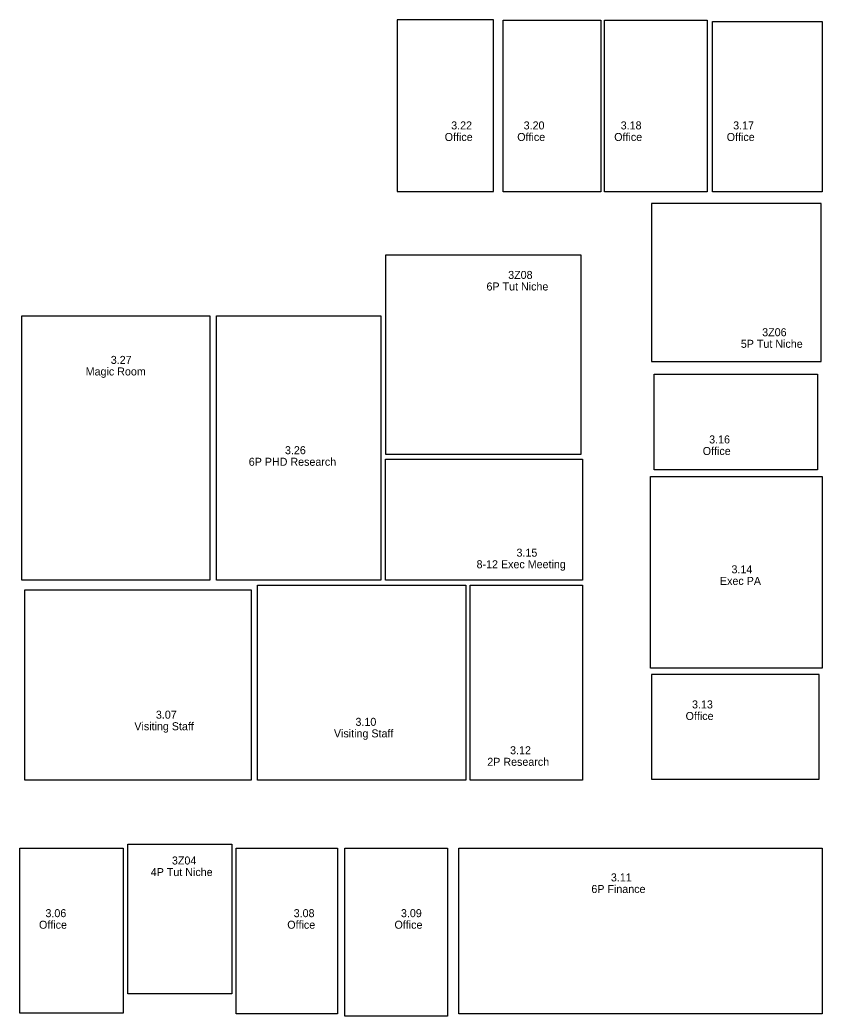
# Model space of a CAD drawing. Header units: millimetres. Extents: x 89863 to 339490, y 9313 to 52720.
# Drawn here: x 210692 to 230739, y 9313 to 34199 of the extents above; entities that cross this region are included whole.
import ezdxf

# ---------------------------------------------------------------- set-up
doc = ezdxf.new("R2010")
doc.units = ezdxf.units.MM
doc.layers.add('A-AREA-IDEN', color=7, linetype='Continuous')
doc.layers.add('A-AREA-ROOM', color=7, linetype='Continuous')

msp = doc.modelspace()

# ---------------------------------------------------------------- linework, layer by layer
at = {"layer": 'A-AREA-ROOM'}
for points in [[(220123, 29917), (222526, 29917), (222526, 34199), (220123, 34199)], [(222770, 34191), (225212, 34191), (225212, 29908), (222770, 29908)], [(225300, 34191), (227867, 34191), (227867, 29908), (225300, 29908)], [(227998, 34161), (230739, 34161), (230739, 29908), (227998, 29908)], [(226473, 25664), (230713, 25664), (230713, 29610), (226473, 29610)], [(219831, 23348), (224720, 23348), (224720, 28325), (219831, 28325)], [(210741, 26807), (215434, 26807), (215434, 20200), (210741, 20200)], [(215606, 26808), (219709, 26808), (219709, 20200), (215606, 20200)], [(226542, 25351), (230626, 25351), (230626, 22958), (226542, 22958)], [(219831, 23226), (224749, 23226), (224749, 20200), (219831, 20200)], [(226453, 22797), (230739, 22797), (230739, 18008), (226453, 18008)], [(216474, 15208), (210812, 15208), (210812, 19963), (216474, 19963)], [(216626, 20078), (221839, 20078), (221839, 15208), (216626, 15208)], [(221941, 20078), (224749, 20078), (224749, 15210), (221941, 15210)], [(230665, 17848), (226473, 17848), (226473, 15231), (230665, 15231)], [(210692, 13506), (213270, 13506), (213270, 9384), (210692, 9384)], [(213392, 13608), (215990, 13608), (215990, 9865), (213392, 9865)], [(216092, 13506), (218627, 13506), (218627, 9366), (216092, 9366)], [(218816, 13506), (221375, 13506), (221375, 9313), (218816, 9313)], [(221662, 13506), (230739, 13506), (230739, 9370), (221662, 9370)]]:
    msp.add_lwpolyline(points, close=True, dxfattribs=at)

# ---------------------------------------------------------------- texts
at = {"layer": 'A-AREA-IDEN'}
for s, p in [('3.22', (221470, 31464)), ('3.20', (223281, 31464)), ('3.18', (225706, 31464)), ('3.17', (228517, 31464)), ('Office', (221308, 31175)), ('Office', (223120, 31175)), ('Office', (225544, 31175)), ('Office', (228356, 31175)), ('3Z08', (222894, 27729)), ('6P Tut Niche', (222352, 27440)), ('3Z06', (229242, 26297)), ('5P Tut Niche', (228708, 26008)), ('3.27', (212963, 25606)), ('Magic Room', (212336, 25317)), ('3.16', (227917, 23619)), ('3.26', (217316, 23350)), ('Office', (227756, 23330)), ('6P PHD Research', (216411, 23061)), ('3.15', (223102, 20790)), ('8-12 Exec Meeting', (222104, 20501)), ('3.14', (228475, 20374)), ('Exec PA', (228186, 20085)), ('3.13', (227489, 16999)), ('3.07', (214090, 16743)), ('3.10', (219078, 16564)), ('Office', (227328, 16710)), ('Visiting Staff', (213552, 16454)), ('Visiting Staff', (218539, 16275)), ('3.12', (222942, 15854)), ('2P Research', (222372, 15565)), ('3Z04', (214491, 13100)), ('4P Tut Niche', (213962, 12811)), ('3.11', (225461, 12677)), ('6P Finance', (224973, 12388)), ('3.06', (211330, 11784)), ('3.08', (217534, 11784)), ('3.09', (220214, 11784)), ('Office', (211169, 11495)), ('Office', (217373, 11495)), ('Office', (220053, 11495))]:
    msp.add_text(s, height=200, dxfattribs=at).set_placement(p)

doc.saveas('drawing.dxf')
